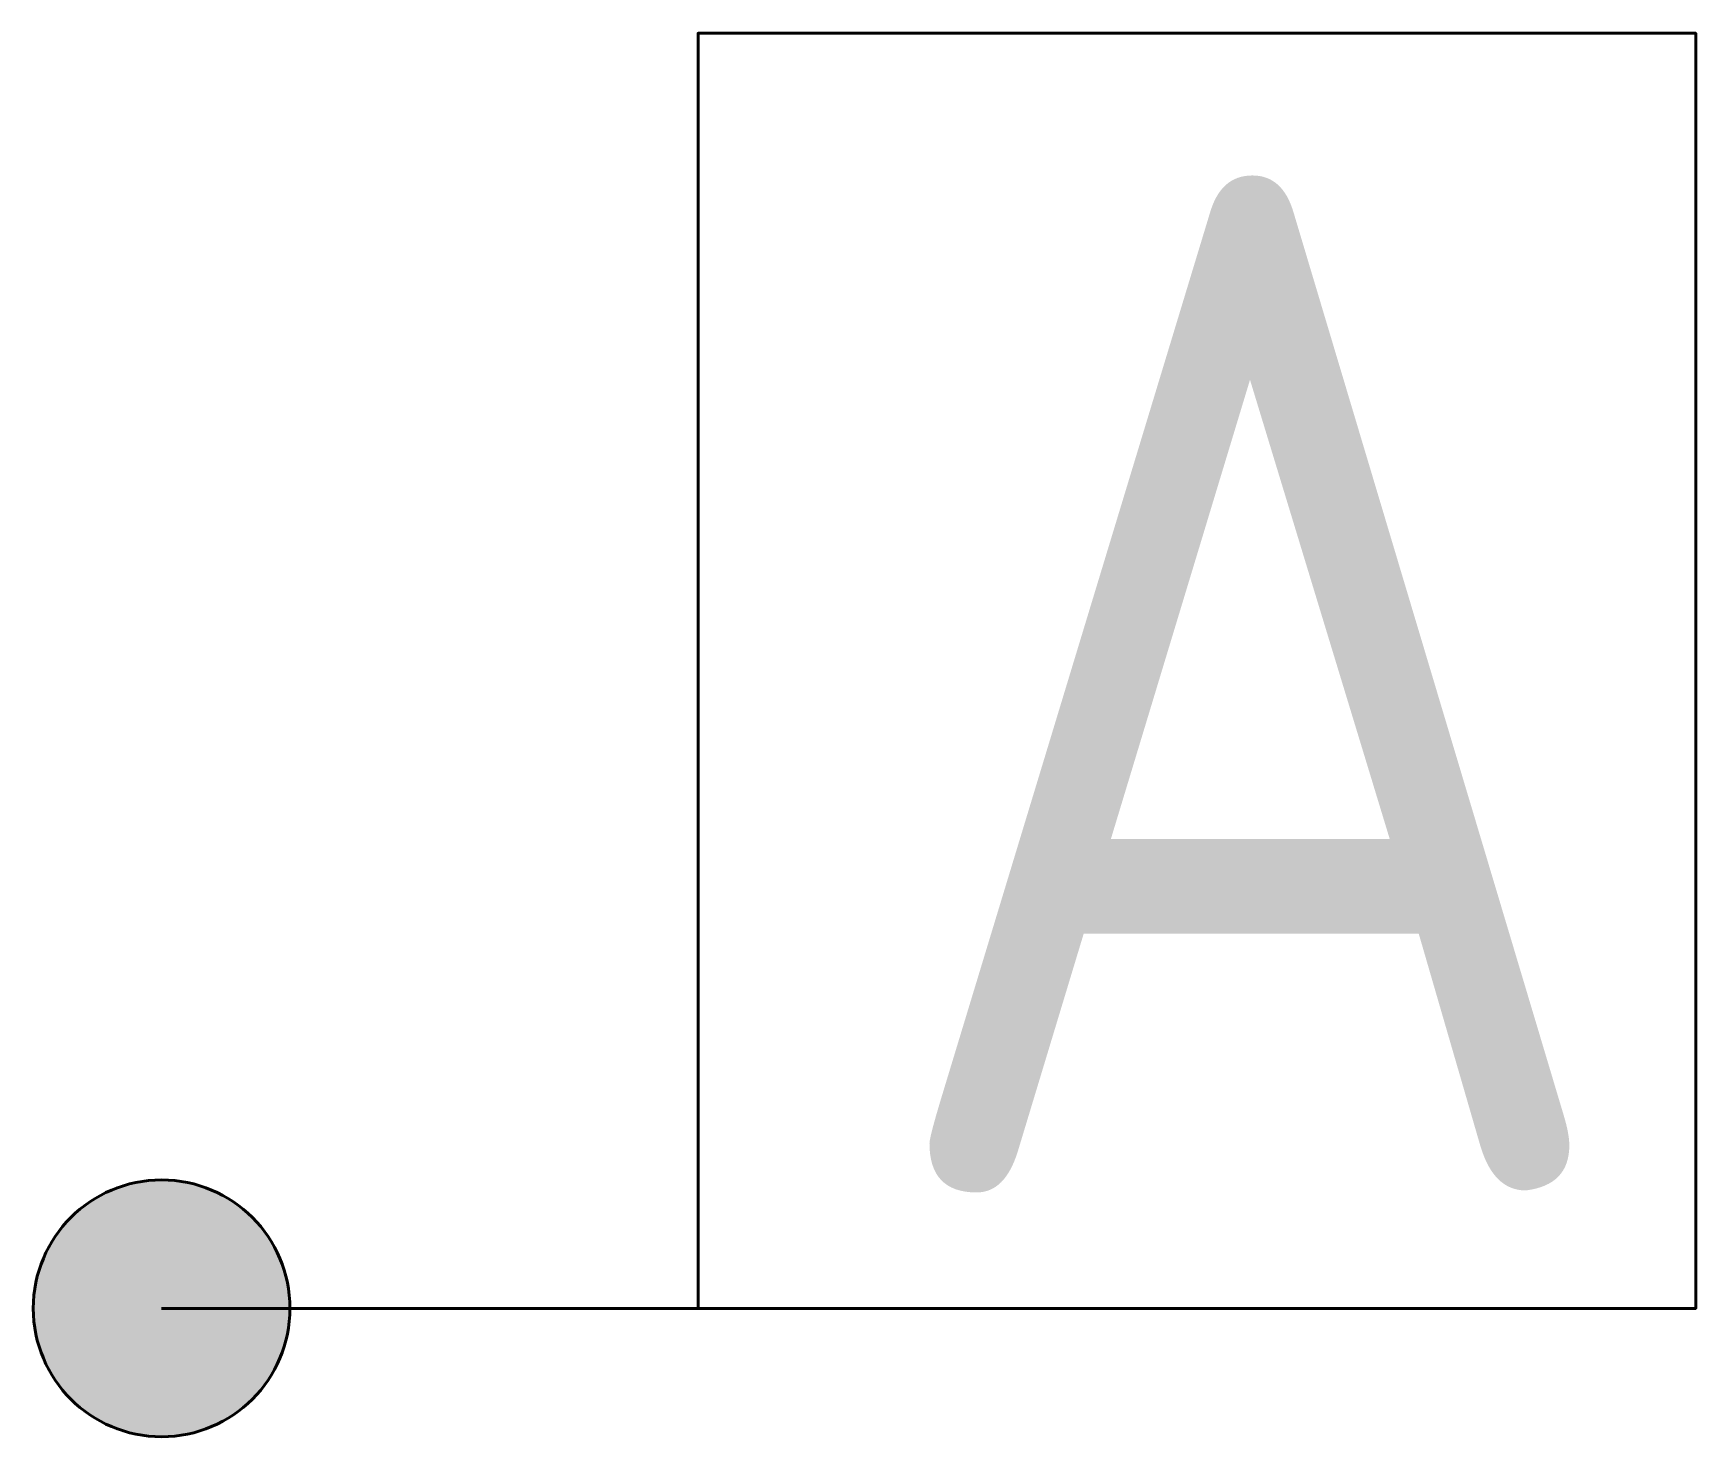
# Model space of a CAD drawing. Header units: millimetres. Extents: x -813692 to 807431, y 0 to 1813163.
# Drawn here: x -355110.6 to -354701, y 1812817.2 to 1813162.9 of the extents above; entities that cross this region are included whole.
import ezdxf

# ---------------------------------------------------------------- set-up
doc = ezdxf.new("R2010")
doc.units = ezdxf.units.MM
doc.layers.add('Светильники аварийные', color=1, linetype='Continuous', lineweight=40)
doc.layers.add('Светильники основные', color=214, linetype='Continuous', lineweight=40)
doc.styles.add('ROMANS', font='romans.shx', dxfattribs={"width": 0.8})

# ---------------------------------------------------------------- blocks, each defined once
blk = doc.blocks.new('авар')
at = {"layer": 'Светильники основные', "lineweight": 40}
blk.add_hatch(color=1, dxfattribs=at).paths.add_polyline_path([(31.63, 0, 1), (-31.63, 0, 1)])
at = {"layer": 'Светильники основные', "color": 1}
blk.add_line((0, 0), (132.18, 0), dxfattribs=at)
blk.add_lwpolyline([(132.18, 0), (378.01, 0), (378.01, 314.07), (132.18, 314.07)], close=True, dxfattribs=at)
at = {"layer": 'Светильники основные', "color": 1, "lineweight": 40}
blk.add_circle((0, 0), 31.63, dxfattribs=at)
at = {"layer": 'Светильники основные', "color": 1, "style": 'ROMANS', "width": 0.8}
blk.add_text('А', height=250, dxfattribs=at).set_placement((174.3, 29.04))

msp = doc.modelspace()

# ---------------------------------------------------------------- block references
at = {"layer": 'Светильники аварийные'}
msp.add_blockref('авар', (-355079, 1812848.83), dxfattribs=at)

doc.saveas('drawing.dxf')
